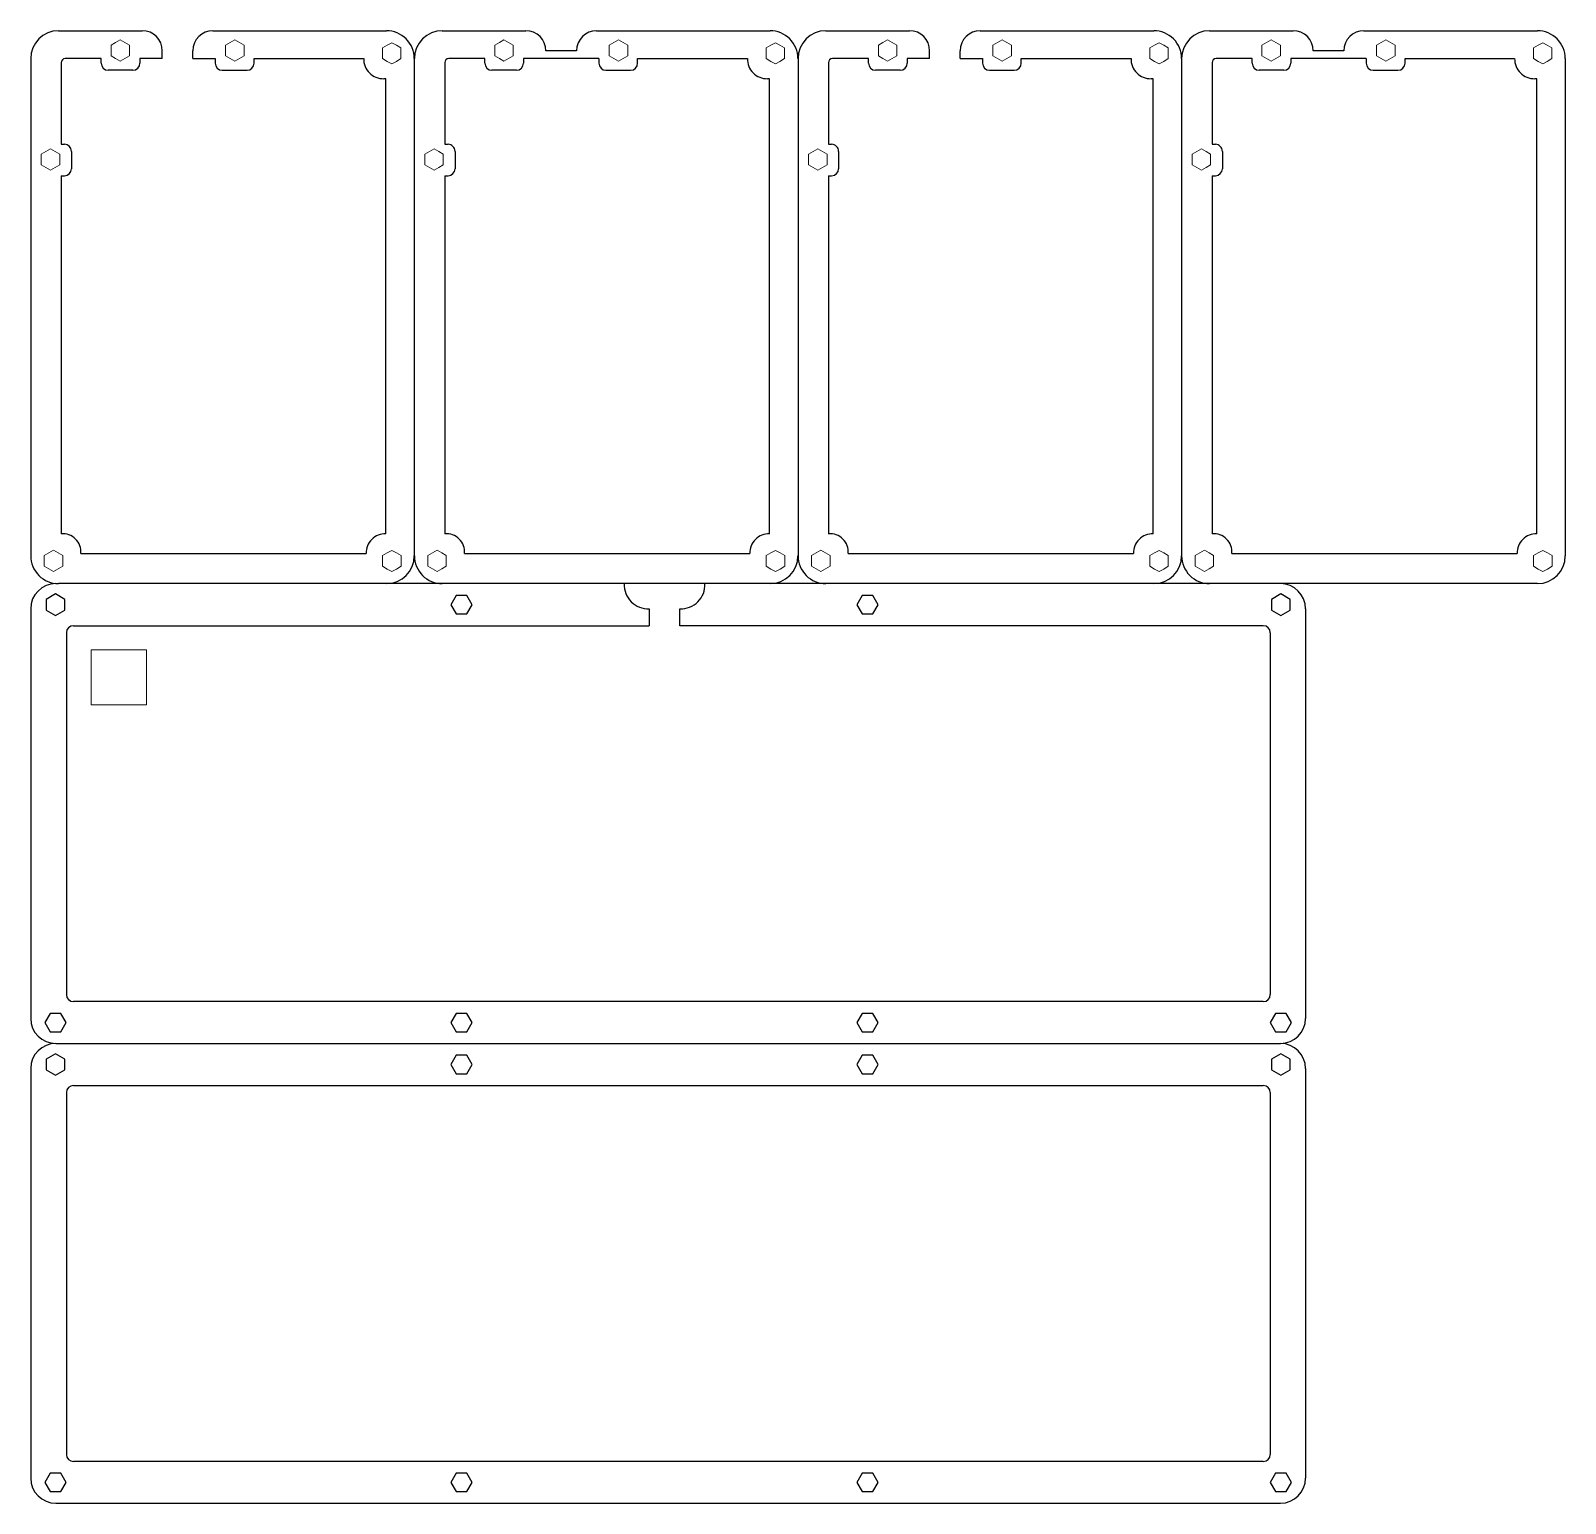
# Model space of a CAD drawing. Header units: inches. Extents: x 0.5 to 15.8, y 0.5 to 15.1.
import ezdxf

# ---------------------------------------------------------------- set-up
doc = ezdxf.new("R2010")
doc.units = ezdxf.units.IN
doc.header["$MEASUREMENT"] = 0
for name, color, linetype in [('Layer 1', 7, 'Continuous'), ('Layer_1', 7, 'Continuous'), ('numpad_closed_buffer', 7, 'Continuous'), ('numpad_open_buffer', 7, 'Continuous')]:
    doc.layers.add(name, color=color, linetype=linetype)

msp = doc.modelspace()

# ---------------------------------------------------------------- linework, layer by layer
at = {"color": 1}
for p, q in [((0.726, 9.62), (0.754, 9.62)), ((4.58, 9.62), (4.023, 9.62)), ((8.405, 9.62), (7.848, 9.62)), ((12.23, 9.62), (11.674, 9.62)), ((0.476, 9.37), (0.476, 5.287)), ((6.643, 9.37), (6.643, 9.201)), ((6.949, 9.201), (6.949, 9.37)), ((0.902, 9.201), (6.643, 9.201)), ((12.766, 9.201), (6.949, 9.201)), ((0.832, 9.131), (0.832, 5.524)), ((12.836, 9.131), (12.836, 5.524)), ((12.766, 5.454), (0.902, 5.454)), ((0.726, 5.037), (12.937, 5.037)), ((0.476, 4.787), (0.476, 0.704)), ((0.832, 4.548), (0.832, 0.941)), ((12.836, 4.548), (12.836, 0.941)), ((12.766, 0.871), (0.902, 0.871)), ((0.726, 0.454), (12.937, 0.454))]:
    msp.add_line(p, q, dxfattribs=at)
for points in [[(0.815, 9.463), (0.723, 9.517), (0.631, 9.463), (0.631, 9.357), (0.723, 9.304), (0.815, 9.357)], [(4.719, 9.502), (4.665, 9.41), (4.719, 9.318), (4.825, 9.318), (4.878, 9.41), (4.825, 9.502)], [(8.768, 9.502), (8.714, 9.41), (8.768, 9.318), (8.874, 9.318), (8.927, 9.41), (8.874, 9.502)], [(13.033, 9.463), (12.94, 9.517), (12.848, 9.463), (12.848, 9.357), (12.94, 9.304), (13.033, 9.357)], [(0.669, 5.337), (0.616, 5.245), (0.669, 5.153), (0.776, 5.153), (0.829, 5.245), (0.776, 5.337)], [(4.719, 5.337), (4.665, 5.245), (4.719, 5.153), (4.825, 5.153), (4.878, 5.245), (4.825, 5.337)], [(8.768, 5.337), (8.714, 5.245), (8.768, 5.153), (8.874, 5.153), (8.927, 5.245), (8.874, 5.337)], [(12.887, 5.337), (12.834, 5.245), (12.887, 5.153), (12.994, 5.153), (13.047, 5.245), (12.994, 5.337)], [(0.815, 4.881), (0.723, 4.934), (0.631, 4.881), (0.631, 4.774), (0.723, 4.721), (0.815, 4.774)], [(4.719, 4.92), (4.665, 4.827), (4.719, 4.735), (4.825, 4.735), (4.878, 4.827), (4.825, 4.92)], [(8.768, 4.92), (8.714, 4.827), (8.768, 4.735), (8.874, 4.735), (8.927, 4.827), (8.874, 4.92)], [(13.033, 4.881), (12.94, 4.934), (12.848, 4.881), (12.848, 4.774), (12.94, 4.721), (13.033, 4.774)], [(0.669, 0.755), (0.616, 0.662), (0.669, 0.57), (0.776, 0.57), (0.829, 0.662), (0.776, 0.755)], [(4.719, 0.755), (4.665, 0.662), (4.719, 0.57), (4.825, 0.57), (4.878, 0.662), (4.825, 0.755)], [(8.768, 0.755), (8.714, 0.662), (8.768, 0.57), (8.874, 0.57), (8.927, 0.662), (8.874, 0.755)], [(12.887, 0.755), (12.834, 0.662), (12.887, 0.57), (12.994, 0.57), (13.047, 0.662), (12.994, 0.755)]]:
    msp.add_lwpolyline(points, close=True, dxfattribs=at)
msp.add_lwpolyline([(0.902, 4.618), (6.643, 4.618), (6.949, 4.618), (12.766, 4.618)], dxfattribs=at)
for centre, radius, start, end in [((0.726, 9.37), 0.25, 90, 180), ((6.633, 9.609), 0.239, 177.4282, 272.5718), ((6.96, 9.608), 0.239, 267.3539, 2.6612), ((12.937, 9.37), 0.25, 0, 90), ((0.902, 9.131), 0.07, 90, 180), ((12.766, 9.131), 0.07, 0, 90), ((0.902, 5.524), 0.07, 180, 270), ((12.766, 5.524), 0.07, 270, 0), ((0.726, 5.287), 0.25, 180, 270), ((12.937, 5.287), 0.25, 270, 0), ((0.726, 4.787), 0.25, 90, 180), ((12.937, 4.787), 0.25, 0, 90), ((0.902, 4.548), 0.07, 90, 180), ((12.766, 4.548), 0.07, 0, 90), ((0.902, 0.941), 0.07, 180, 270), ((12.766, 0.941), 0.07, 270, 0), ((0.726, 0.704), 0.25, 180, 270), ((12.937, 0.704), 0.25, 270, 0)]:
    msp.add_arc(centre, radius, start, end, dxfattribs=at)
at = {"layer": 'Layer 1', "color": 1, "lineweight": 9}
for points in [[(1.08, 8.411), (1.08, 8.411), (1.08, 8.961), (1.08, 8.961)], [(1.08, 8.961), (1.08, 8.961), (1.63, 8.961), (1.63, 8.961)], [(1.63, 8.411), (1.63, 8.411), (1.63, 8.961), (1.63, 8.961)], [(1.63, 8.411), (1.63, 8.411), (1.08, 8.411), (1.08, 8.411)]]:
    msp.add_open_spline(points, degree=3, dxfattribs=at)
at = {"layer": 'Layer_1', "color": 1}
for p, q in [((13.187, 9.37), (13.187, 5.287)), ((13.187, 4.787), (13.187, 0.704))]:
    msp.add_line(p, q, dxfattribs=at)
at = {"layer": 'numpad_closed_buffer', "color": 1, "transparency": 33554687}
for p, q in [((4.58, 15.131), (5.413, 15.131)), ((6.119, 15.131), (7.848, 15.131)), ((12.23, 15.131), (13.064, 15.131)), ((13.769, 15.131), (15.499, 15.131)), ((5.004, 14.853), (4.645, 14.853)), ((5.004, 14.807), (5.004, 14.853)), ((6.142, 14.853), (5.39, 14.853)), ((5.39, 14.853), (5.39, 14.807)), ((5.919, 14.931), (5.613, 14.931)), ((6.142, 14.853), (6.142, 14.807)), ((6.528, 14.807), (6.528, 14.853)), ((6.528, 14.853), (7.622, 14.853)), ((8.127, 14.853), (8.127, 9.898)), ((12.655, 14.853), (12.296, 14.853)), ((12.655, 14.807), (12.655, 14.853)), ((13.792, 14.853), (13.041, 14.853)), ((13.041, 14.853), (13.041, 14.807)), ((13.569, 14.931), (13.264, 14.931)), ((13.792, 14.853), (13.792, 14.807)), ((14.179, 14.807), (14.179, 14.853)), ((14.179, 14.853), (15.272, 14.853)), ((15.777, 14.853), (15.777, 9.898)), ((4.605, 14.813), (4.605, 13.999)), ((5.32, 14.737), (5.074, 14.737)), ((6.212, 14.737), (6.458, 14.737)), ((12.256, 14.813), (12.256, 13.999)), ((12.971, 14.737), (12.725, 14.737)), ((13.862, 14.737), (14.109, 14.737)), ((7.843, 14.653), (7.822, 14.653)), ((7.843, 10.117), (7.843, 14.653)), ((15.494, 14.653), (15.472, 14.653)), ((15.494, 10.117), (15.494, 14.653)), ((4.605, 13.999), (4.637, 13.999)), ((4.707, 13.929), (4.707, 13.756)), ((12.256, 13.999), (12.288, 13.999)), ((12.358, 13.929), (12.358, 13.756)), ((4.605, 13.686), (4.605, 10.117)), ((4.605, 13.686), (4.637, 13.686)), ((12.256, 13.686), (12.256, 10.117)), ((12.256, 13.686), (12.288, 13.686)), ((4.802, 9.92), (7.646, 9.92)), ((12.453, 9.92), (15.297, 9.92)), ((7.848, 9.62), (4.58, 9.62)), ((15.499, 9.62), (12.23, 9.62))]:
    msp.add_line(p, q, dxfattribs=at)
for centre, radius, start, end in [((4.58, 14.853), 0.278, 90, 179.9999), ((5.413, 14.931), 0.2, 0, 90), ((6.119, 14.931), 0.2, 90, 180), ((7.848, 14.853), 0.278, 359.9999, 90), ((12.23, 14.853), 0.278, 90, 179.9999), ((13.064, 14.931), 0.2, 0, 90), ((13.769, 14.931), 0.2, 90, 180), ((15.499, 14.853), 0.278, 359.9999, 90), ((4.645, 14.813), 0.04, 90, 180), ((7.817, 14.848), 0.195, 178.508, 271.492), ((12.296, 14.813), 0.04, 90, 180), ((15.467, 14.848), 0.195, 178.508, 271.492), ((5.074, 14.807), 0.07, 180, 270), ((5.32, 14.807), 0.07, 270, 0), ((6.212, 14.807), 0.07, 180, 270), ((6.458, 14.807), 0.07, 270, 0), ((12.725, 14.807), 0.07, 180, 270), ((12.971, 14.807), 0.07, 270, 0), ((13.862, 14.807), 0.07, 180, 270), ((14.109, 14.807), 0.07, 270, 0), ((4.637, 13.929), 0.07, 359.9995, 90), ((12.288, 13.929), 0.07, 359.9995, 90), ((4.637, 13.756), 0.07, 270, 359.9995), ((12.288, 13.756), 0.07, 270, 359.9995), ((4.621, 9.936), 0.181, 354.8202, 95.1798), ((7.836, 9.927), 0.19, 87.9196, 182.0804), ((12.272, 9.936), 0.181, 354.8202, 95.1798), ((15.487, 9.927), 0.19, 87.9196, 182.0804), ((4.58, 9.898), 0.278, 179.9999, 270), ((7.848, 9.898), 0.278, 270, 359.9999), ((12.23, 9.898), 0.278, 179.9999, 270), ((15.499, 9.898), 0.278, 270, 359.9999)]:
    msp.add_arc(centre, radius, start, end, dxfattribs=at)
at = {"layer": 'numpad_closed_buffer', "color": 1, "lineweight": 9}
for points in [[(5.195, 14.828), (5.195, 14.828), (5.149, 14.855), (5.149, 14.855), (5.149, 14.855), (5.149, 14.855), (5.103, 14.881), (5.103, 14.881), (5.103, 14.881), (5.103, 14.881), (5.103, 14.935), (5.103, 14.935), (5.103, 14.935), (5.103, 14.935), (5.103, 14.988), (5.103, 14.988), (5.103, 14.988), (5.103, 14.988), (5.149, 15.014), (5.149, 15.014), (5.149, 15.014), (5.149, 15.014), (5.195, 15.041), (5.195, 15.041), (5.195, 15.041), (5.195, 15.041), (5.241, 15.014), (5.241, 15.014), (5.241, 15.014), (5.241, 15.014), (5.287, 14.988), (5.287, 14.988), (5.287, 14.988), (5.287, 14.988), (5.287, 14.935), (5.287, 14.935), (5.287, 14.935), (5.287, 14.935), (5.287, 14.881), (5.287, 14.881), (5.287, 14.881), (5.287, 14.881), (5.241, 14.855), (5.241, 14.855), (5.241, 14.855), (5.241, 14.855), (5.195, 14.828), (5.195, 14.828)], [(6.337, 14.829), (6.337, 14.829), (6.291, 14.855), (6.291, 14.855), (6.291, 14.855), (6.291, 14.855), (6.245, 14.882), (6.245, 14.882), (6.245, 14.882), (6.245, 14.882), (6.245, 14.935), (6.245, 14.935), (6.245, 14.935), (6.245, 14.935), (6.245, 14.988), (6.245, 14.988), (6.245, 14.988), (6.245, 14.988), (6.291, 15.015), (6.291, 15.015), (6.291, 15.015), (6.291, 15.015), (6.337, 15.041), (6.337, 15.041), (6.337, 15.041), (6.337, 15.041), (6.383, 15.015), (6.383, 15.015), (6.383, 15.015), (6.383, 15.015), (6.429, 14.988), (6.429, 14.988), (6.429, 14.988), (6.429, 14.988), (6.429, 14.935), (6.429, 14.935), (6.429, 14.935), (6.429, 14.935), (6.429, 14.882), (6.429, 14.882), (6.429, 14.882), (6.429, 14.882), (6.383, 14.855), (6.383, 14.855), (6.383, 14.855), (6.383, 14.855), (6.337, 14.829), (6.337, 14.829)], [(7.901, 14.8), (7.901, 14.8), (7.855, 14.826), (7.855, 14.826), (7.855, 14.826), (7.855, 14.826), (7.809, 14.853), (7.809, 14.853), (7.809, 14.853), (7.809, 14.853), (7.809, 14.906), (7.809, 14.906), (7.809, 14.906), (7.809, 14.906), (7.809, 14.959), (7.809, 14.959), (7.809, 14.959), (7.809, 14.959), (7.855, 14.986), (7.855, 14.986), (7.855, 14.986), (7.855, 14.986), (7.901, 15.012), (7.901, 15.012), (7.901, 15.012), (7.901, 15.012), (7.947, 14.986), (7.947, 14.986), (7.947, 14.986), (7.947, 14.986), (7.993, 14.959), (7.993, 14.959), (7.993, 14.959), (7.993, 14.959), (7.993, 14.906), (7.993, 14.906), (7.993, 14.906), (7.993, 14.906), (7.993, 14.853), (7.993, 14.853), (7.993, 14.853), (7.993, 14.853), (7.947, 14.826), (7.947, 14.826), (7.947, 14.826), (7.947, 14.826), (7.901, 14.8), (7.901, 14.8)], [(12.845, 14.828), (12.845, 14.828), (12.799, 14.855), (12.799, 14.855), (12.799, 14.855), (12.799, 14.855), (12.753, 14.881), (12.753, 14.881), (12.753, 14.881), (12.753, 14.881), (12.753, 14.935), (12.753, 14.935), (12.753, 14.935), (12.753, 14.935), (12.753, 14.988), (12.753, 14.988), (12.753, 14.988), (12.753, 14.988), (12.799, 15.014), (12.799, 15.014), (12.799, 15.014), (12.799, 15.014), (12.845, 15.041), (12.845, 15.041), (12.845, 15.041), (12.845, 15.041), (12.892, 15.014), (12.892, 15.014), (12.892, 15.014), (12.892, 15.014), (12.938, 14.988), (12.938, 14.988), (12.938, 14.988), (12.938, 14.988), (12.938, 14.935), (12.938, 14.935), (12.938, 14.935), (12.938, 14.935), (12.938, 14.881), (12.938, 14.881), (12.938, 14.881), (12.938, 14.881), (12.892, 14.855), (12.892, 14.855), (12.892, 14.855), (12.892, 14.855), (12.845, 14.828), (12.845, 14.828)], [(13.988, 14.829), (13.988, 14.829), (13.942, 14.855), (13.942, 14.855), (13.942, 14.855), (13.942, 14.855), (13.896, 14.882), (13.896, 14.882), (13.896, 14.882), (13.896, 14.882), (13.896, 14.935), (13.896, 14.935), (13.896, 14.935), (13.896, 14.935), (13.896, 14.988), (13.896, 14.988), (13.896, 14.988), (13.896, 14.988), (13.942, 15.015), (13.942, 15.015), (13.942, 15.015), (13.942, 15.015), (13.988, 15.041), (13.988, 15.041), (13.988, 15.041), (13.988, 15.041), (14.034, 15.015), (14.034, 15.015), (14.034, 15.015), (14.034, 15.015), (14.08, 14.988), (14.08, 14.988), (14.08, 14.988), (14.08, 14.988), (14.08, 14.935), (14.08, 14.935), (14.08, 14.935), (14.08, 14.935), (14.08, 14.882), (14.08, 14.882), (14.08, 14.882), (14.08, 14.882), (14.034, 14.855), (14.034, 14.855), (14.034, 14.855), (14.034, 14.855), (13.988, 14.829), (13.988, 14.829)], [(15.552, 14.8), (15.552, 14.8), (15.506, 14.826), (15.506, 14.826), (15.506, 14.826), (15.506, 14.826), (15.46, 14.853), (15.46, 14.853), (15.46, 14.853), (15.46, 14.853), (15.46, 14.906), (15.46, 14.906), (15.46, 14.906), (15.46, 14.906), (15.46, 14.959), (15.46, 14.959), (15.46, 14.959), (15.46, 14.959), (15.506, 14.986), (15.506, 14.986), (15.506, 14.986), (15.506, 14.986), (15.552, 15.012), (15.552, 15.012), (15.552, 15.012), (15.552, 15.012), (15.598, 14.986), (15.598, 14.986), (15.598, 14.986), (15.598, 14.986), (15.644, 14.959), (15.644, 14.959), (15.644, 14.959), (15.644, 14.959), (15.644, 14.906), (15.644, 14.906), (15.644, 14.906), (15.644, 14.906), (15.644, 14.853), (15.644, 14.853), (15.644, 14.853), (15.644, 14.853), (15.598, 14.826), (15.598, 14.826), (15.598, 14.826), (15.598, 14.826), (15.552, 14.8), (15.552, 14.8)], [(4.498, 13.741), (4.498, 13.741), (4.452, 13.768), (4.452, 13.768), (4.452, 13.768), (4.452, 13.768), (4.406, 13.795), (4.406, 13.795), (4.406, 13.795), (4.406, 13.795), (4.406, 13.848), (4.406, 13.848), (4.406, 13.848), (4.406, 13.848), (4.406, 13.901), (4.406, 13.901), (4.406, 13.901), (4.406, 13.901), (4.452, 13.927), (4.452, 13.927), (4.452, 13.927), (4.452, 13.927), (4.498, 13.954), (4.498, 13.954), (4.498, 13.954), (4.498, 13.954), (4.544, 13.927), (4.544, 13.927), (4.544, 13.927), (4.544, 13.927), (4.59, 13.901), (4.59, 13.901), (4.59, 13.901), (4.59, 13.901), (4.59, 13.848), (4.59, 13.848), (4.59, 13.848), (4.59, 13.848), (4.59, 13.795), (4.59, 13.795), (4.59, 13.795), (4.59, 13.795), (4.544, 13.768), (4.544, 13.768), (4.544, 13.768), (4.544, 13.768), (4.498, 13.741), (4.498, 13.741)], [(12.149, 13.741), (12.149, 13.741), (12.103, 13.768), (12.103, 13.768), (12.103, 13.768), (12.103, 13.768), (12.057, 13.795), (12.057, 13.795), (12.057, 13.795), (12.057, 13.795), (12.057, 13.848), (12.057, 13.848), (12.057, 13.848), (12.057, 13.848), (12.057, 13.901), (12.057, 13.901), (12.057, 13.901), (12.057, 13.901), (12.103, 13.927), (12.103, 13.927), (12.103, 13.927), (12.103, 13.927), (12.149, 13.954), (12.149, 13.954), (12.149, 13.954), (12.149, 13.954), (12.195, 13.927), (12.195, 13.927), (12.195, 13.927), (12.195, 13.927), (12.241, 13.901), (12.241, 13.901), (12.241, 13.901), (12.241, 13.901), (12.241, 13.848), (12.241, 13.848), (12.241, 13.848), (12.241, 13.848), (12.241, 13.795), (12.241, 13.795), (12.241, 13.795), (12.241, 13.795), (12.195, 13.768), (12.195, 13.768), (12.195, 13.768), (12.195, 13.768), (12.149, 13.741), (12.149, 13.741)], [(4.528, 9.74), (4.528, 9.74), (4.482, 9.767), (4.482, 9.767), (4.482, 9.767), (4.482, 9.767), (4.436, 9.793), (4.436, 9.793), (4.436, 9.793), (4.436, 9.793), (4.436, 9.846), (4.436, 9.846), (4.436, 9.846), (4.436, 9.846), (4.436, 9.9), (4.436, 9.9), (4.436, 9.9), (4.436, 9.9), (4.482, 9.926), (4.482, 9.926), (4.482, 9.926), (4.482, 9.926), (4.528, 9.953), (4.528, 9.953), (4.528, 9.953), (4.528, 9.953), (4.574, 9.926), (4.574, 9.926), (4.574, 9.926), (4.574, 9.926), (4.62, 9.9), (4.62, 9.9), (4.62, 9.9), (4.62, 9.9), (4.62, 9.846), (4.62, 9.846), (4.62, 9.846), (4.62, 9.846), (4.62, 9.793), (4.62, 9.793), (4.62, 9.793), (4.62, 9.793), (4.574, 9.767), (4.574, 9.767), (4.574, 9.767), (4.574, 9.767), (4.528, 9.74), (4.528, 9.74)], [(7.902, 9.74), (7.902, 9.74), (7.856, 9.766), (7.856, 9.766), (7.856, 9.766), (7.856, 9.766), (7.81, 9.793), (7.81, 9.793), (7.81, 9.793), (7.81, 9.793), (7.81, 9.846), (7.81, 9.846), (7.81, 9.846), (7.81, 9.846), (7.81, 9.899), (7.81, 9.899), (7.81, 9.899), (7.81, 9.899), (7.856, 9.926), (7.856, 9.926), (7.856, 9.926), (7.856, 9.926), (7.902, 9.952), (7.902, 9.952), (7.902, 9.952), (7.902, 9.952), (7.948, 9.926), (7.948, 9.926), (7.948, 9.926), (7.948, 9.926), (7.994, 9.899), (7.994, 9.899), (7.994, 9.899), (7.994, 9.899), (7.994, 9.846), (7.994, 9.846), (7.994, 9.846), (7.994, 9.846), (7.994, 9.793), (7.994, 9.793), (7.994, 9.793), (7.994, 9.793), (7.948, 9.766), (7.948, 9.766), (7.948, 9.766), (7.948, 9.766), (7.902, 9.74), (7.902, 9.74)], [(12.179, 9.74), (12.179, 9.74), (12.133, 9.767), (12.133, 9.767), (12.133, 9.767), (12.133, 9.767), (12.087, 9.793), (12.087, 9.793), (12.087, 9.793), (12.087, 9.793), (12.087, 9.846), (12.087, 9.846), (12.087, 9.846), (12.087, 9.846), (12.087, 9.9), (12.087, 9.9), (12.087, 9.9), (12.087, 9.9), (12.133, 9.926), (12.133, 9.926), (12.133, 9.926), (12.133, 9.926), (12.179, 9.953), (12.179, 9.953), (12.179, 9.953), (12.179, 9.953), (12.225, 9.926), (12.225, 9.926), (12.225, 9.926), (12.225, 9.926), (12.271, 9.9), (12.271, 9.9), (12.271, 9.9), (12.271, 9.9), (12.271, 9.846), (12.271, 9.846), (12.271, 9.846), (12.271, 9.846), (12.271, 9.793), (12.271, 9.793), (12.271, 9.793), (12.271, 9.793), (12.225, 9.767), (12.225, 9.767), (12.225, 9.767), (12.225, 9.767), (12.179, 9.74), (12.179, 9.74)], [(15.553, 9.74), (15.553, 9.74), (15.507, 9.766), (15.507, 9.766), (15.507, 9.766), (15.507, 9.766), (15.461, 9.793), (15.461, 9.793), (15.461, 9.793), (15.461, 9.793), (15.461, 9.846), (15.461, 9.846), (15.461, 9.846), (15.461, 9.846), (15.461, 9.899), (15.461, 9.899), (15.461, 9.899), (15.461, 9.899), (15.507, 9.926), (15.507, 9.926), (15.507, 9.926), (15.507, 9.926), (15.553, 9.952), (15.553, 9.952), (15.553, 9.952), (15.553, 9.952), (15.599, 9.926), (15.599, 9.926), (15.599, 9.926), (15.599, 9.926), (15.645, 9.899), (15.645, 9.899), (15.645, 9.899), (15.645, 9.899), (15.645, 9.846), (15.645, 9.846), (15.645, 9.846), (15.645, 9.846), (15.645, 9.793), (15.645, 9.793), (15.645, 9.793), (15.645, 9.793), (15.599, 9.766), (15.599, 9.766), (15.599, 9.766), (15.599, 9.766), (15.553, 9.74), (15.553, 9.74)]]:
    msp.add_open_spline(points, degree=3, knots=[0, 0, 0, 0, 0.076923, 0.076923, 0.076923, 0.076923, 0.153846, 0.153846, 0.153846, 0.153846, 0.230769, 0.230769, 0.230769, 0.230769, 0.307692, 0.307692, 0.307692, 0.307692, 0.384615, 0.384615, 0.384615, 0.384615, 0.461538, 0.461538, 0.461538, 0.461538, 0.538462, 0.538462, 0.538462, 0.538462, 0.615385, 0.615385, 0.615385, 0.615385, 0.692308, 0.692308, 0.692308, 0.692308, 0.769231, 0.769231, 0.769231, 0.769231, 0.846154, 0.846154, 0.846154, 0.846154, 1, 1, 1, 1], dxfattribs=at)
at = {"layer": 'numpad_open_buffer', "color": 1, "transparency": 33554687}
for p, q in [((0.754, 15.131), (1.588, 15.131)), ((2.293, 15.131), (4.023, 15.131)), ((8.405, 15.131), (9.239, 15.131)), ((9.944, 15.131), (11.674, 15.131)), ((0.476, 14.853), (0.476, 9.898)), ((1.179, 14.853), (0.82, 14.853)), ((1.179, 14.807), (1.179, 14.853)), ((1.788, 14.853), (1.565, 14.853)), ((1.565, 14.853), (1.565, 14.807)), ((1.788, 14.853), (1.788, 14.931)), ((2.093, 14.853), (2.093, 14.931)), ((2.093, 14.853), (2.316, 14.853)), ((2.316, 14.853), (2.316, 14.807)), ((2.703, 14.807), (2.703, 14.853)), ((2.703, 14.853), (3.796, 14.853)), ((4.301, 14.853), (4.301, 9.898)), ((8.83, 14.853), (8.47, 14.853)), ((8.83, 14.807), (8.83, 14.853)), ((9.439, 14.853), (9.216, 14.853)), ((9.216, 14.853), (9.216, 14.807)), ((9.439, 14.853), (9.439, 14.931)), ((9.744, 14.853), (9.744, 14.931)), ((9.744, 14.853), (9.967, 14.853)), ((9.967, 14.853), (9.967, 14.807)), ((10.353, 14.807), (10.353, 14.853)), ((10.353, 14.853), (11.447, 14.853)), ((11.952, 14.853), (11.952, 9.898)), ((0.78, 14.813), (0.78, 13.999)), ((1.495, 14.737), (1.249, 14.737)), ((2.386, 14.737), (2.633, 14.737)), ((8.43, 14.813), (8.43, 13.999)), ((9.146, 14.737), (8.9, 14.737)), ((10.037, 14.737), (10.283, 14.737)), ((4.018, 14.653), (3.996, 14.653)), ((4.018, 10.117), (4.018, 14.653)), ((11.669, 14.653), (11.647, 14.653)), ((11.669, 10.117), (11.669, 14.653)), ((0.78, 13.999), (0.812, 13.999)), ((0.882, 13.929), (0.882, 13.756)), ((8.43, 13.999), (8.462, 13.999)), ((8.532, 13.929), (8.532, 13.756)), ((0.78, 13.686), (0.78, 10.117)), ((0.78, 13.686), (0.812, 13.686)), ((8.43, 13.686), (8.43, 10.117)), ((8.43, 13.686), (8.462, 13.686)), ((0.977, 9.92), (3.821, 9.92)), ((8.627, 9.92), (11.472, 9.92)), ((4.023, 9.62), (0.754, 9.62)), ((11.674, 9.62), (8.405, 9.62))]:
    msp.add_line(p, q, dxfattribs=at)
for centre, radius, start, end in [((0.754, 14.853), 0.278, 90, 179.9999), ((1.588, 14.931), 0.2, 0, 90), ((2.293, 14.931), 0.2, 90, 180), ((4.023, 14.853), 0.278, 359.9999, 90), ((8.405, 14.853), 0.278, 90, 179.9999), ((9.239, 14.931), 0.2, 0, 90), ((9.944, 14.931), 0.2, 90, 180), ((11.674, 14.853), 0.278, 359.9999, 90), ((0.82, 14.813), 0.04, 90, 180), ((3.991, 14.848), 0.195, 178.508, 271.492), ((8.47, 14.813), 0.04, 90, 180), ((11.642, 14.848), 0.195, 178.508, 271.492), ((1.249, 14.807), 0.07, 180, 270), ((1.495, 14.807), 0.07, 270, 0), ((2.386, 14.807), 0.07, 180, 270), ((2.633, 14.807), 0.07, 270, 0), ((8.9, 14.807), 0.07, 180, 270), ((9.146, 14.807), 0.07, 270, 0), ((10.037, 14.807), 0.07, 180, 270), ((10.283, 14.807), 0.07, 270, 0), ((0.812, 13.929), 0.07, 359.9995, 90), ((8.462, 13.929), 0.07, 359.9995, 90), ((0.812, 13.756), 0.07, 270, 359.9995), ((8.462, 13.756), 0.07, 270, 359.9995), ((0.796, 9.936), 0.181, 354.8202, 95.1798), ((4.011, 9.927), 0.19, 87.9196, 182.0804), ((8.447, 9.936), 0.181, 354.8202, 95.1798), ((11.662, 9.927), 0.19, 87.9196, 182.0804), ((0.754, 9.898), 0.278, 179.9999, 270), ((4.023, 9.898), 0.278, 270, 359.9999), ((8.405, 9.898), 0.278, 179.9999, 270), ((11.674, 9.898), 0.278, 270, 359.9999)]:
    msp.add_arc(centre, radius, start, end, dxfattribs=at)
at = {"layer": 'numpad_open_buffer', "color": 1, "lineweight": 9}
for points in [[(1.369, 14.828), (1.369, 14.828), (1.323, 14.855), (1.323, 14.855), (1.323, 14.855), (1.323, 14.855), (1.277, 14.881), (1.277, 14.881), (1.277, 14.881), (1.277, 14.881), (1.277, 14.935), (1.277, 14.935), (1.277, 14.935), (1.277, 14.935), (1.277, 14.988), (1.277, 14.988), (1.277, 14.988), (1.277, 14.988), (1.323, 15.014), (1.323, 15.014), (1.323, 15.014), (1.323, 15.014), (1.369, 15.041), (1.369, 15.041), (1.369, 15.041), (1.369, 15.041), (1.415, 15.014), (1.415, 15.014), (1.415, 15.014), (1.415, 15.014), (1.462, 14.988), (1.462, 14.988), (1.462, 14.988), (1.462, 14.988), (1.462, 14.935), (1.462, 14.935), (1.462, 14.935), (1.462, 14.935), (1.462, 14.881), (1.462, 14.881), (1.462, 14.881), (1.462, 14.881), (1.415, 14.855), (1.415, 14.855), (1.415, 14.855), (1.415, 14.855), (1.369, 14.828), (1.369, 14.828)], [(2.512, 14.829), (2.512, 14.829), (2.466, 14.855), (2.466, 14.855), (2.466, 14.855), (2.466, 14.855), (2.42, 14.882), (2.42, 14.882), (2.42, 14.882), (2.42, 14.882), (2.42, 14.935), (2.42, 14.935), (2.42, 14.935), (2.42, 14.935), (2.42, 14.988), (2.42, 14.988), (2.42, 14.988), (2.42, 14.988), (2.466, 15.015), (2.466, 15.015), (2.466, 15.015), (2.466, 15.015), (2.512, 15.041), (2.512, 15.041), (2.512, 15.041), (2.512, 15.041), (2.558, 15.015), (2.558, 15.015), (2.558, 15.015), (2.558, 15.015), (2.604, 14.988), (2.604, 14.988), (2.604, 14.988), (2.604, 14.988), (2.604, 14.935), (2.604, 14.935), (2.604, 14.935), (2.604, 14.935), (2.604, 14.882), (2.604, 14.882), (2.604, 14.882), (2.604, 14.882), (2.558, 14.855), (2.558, 14.855), (2.558, 14.855), (2.558, 14.855), (2.512, 14.829), (2.512, 14.829)], [(4.076, 14.8), (4.076, 14.8), (4.03, 14.826), (4.03, 14.826), (4.03, 14.826), (4.03, 14.826), (3.984, 14.853), (3.984, 14.853), (3.984, 14.853), (3.984, 14.853), (3.984, 14.906), (3.984, 14.906), (3.984, 14.906), (3.984, 14.906), (3.984, 14.959), (3.984, 14.959), (3.984, 14.959), (3.984, 14.959), (4.03, 14.986), (4.03, 14.986), (4.03, 14.986), (4.03, 14.986), (4.076, 15.012), (4.076, 15.012), (4.076, 15.012), (4.076, 15.012), (4.122, 14.986), (4.122, 14.986), (4.122, 14.986), (4.122, 14.986), (4.168, 14.959), (4.168, 14.959), (4.168, 14.959), (4.168, 14.959), (4.168, 14.906), (4.168, 14.906), (4.168, 14.906), (4.168, 14.906), (4.168, 14.853), (4.168, 14.853), (4.168, 14.853), (4.168, 14.853), (4.122, 14.826), (4.122, 14.826), (4.122, 14.826), (4.122, 14.826), (4.076, 14.8), (4.076, 14.8)], [(9.02, 14.828), (9.02, 14.828), (8.974, 14.855), (8.974, 14.855), (8.974, 14.855), (8.974, 14.855), (8.928, 14.881), (8.928, 14.881), (8.928, 14.881), (8.928, 14.881), (8.928, 14.935), (8.928, 14.935), (8.928, 14.935), (8.928, 14.935), (8.928, 14.988), (8.928, 14.988), (8.928, 14.988), (8.928, 14.988), (8.974, 15.014), (8.974, 15.014), (8.974, 15.014), (8.974, 15.014), (9.02, 15.041), (9.02, 15.041), (9.02, 15.041), (9.02, 15.041), (9.066, 15.014), (9.066, 15.014), (9.066, 15.014), (9.066, 15.014), (9.112, 14.988), (9.112, 14.988), (9.112, 14.988), (9.112, 14.988), (9.112, 14.935), (9.112, 14.935), (9.112, 14.935), (9.112, 14.935), (9.112, 14.881), (9.112, 14.881), (9.112, 14.881), (9.112, 14.881), (9.066, 14.855), (9.066, 14.855), (9.066, 14.855), (9.066, 14.855), (9.02, 14.828), (9.02, 14.828)], [(10.163, 14.829), (10.163, 14.829), (10.117, 14.855), (10.117, 14.855), (10.117, 14.855), (10.117, 14.855), (10.071, 14.882), (10.071, 14.882), (10.071, 14.882), (10.071, 14.882), (10.071, 14.935), (10.071, 14.935), (10.071, 14.935), (10.071, 14.935), (10.071, 14.988), (10.071, 14.988), (10.071, 14.988), (10.071, 14.988), (10.117, 15.015), (10.117, 15.015), (10.117, 15.015), (10.117, 15.015), (10.163, 15.041), (10.163, 15.041), (10.163, 15.041), (10.163, 15.041), (10.209, 15.015), (10.209, 15.015), (10.209, 15.015), (10.209, 15.015), (10.255, 14.988), (10.255, 14.988), (10.255, 14.988), (10.255, 14.988), (10.255, 14.935), (10.255, 14.935), (10.255, 14.935), (10.255, 14.935), (10.255, 14.882), (10.255, 14.882), (10.255, 14.882), (10.255, 14.882), (10.209, 14.855), (10.209, 14.855), (10.209, 14.855), (10.209, 14.855), (10.163, 14.829), (10.163, 14.829)], [(11.727, 14.8), (11.727, 14.8), (11.681, 14.826), (11.681, 14.826), (11.681, 14.826), (11.681, 14.826), (11.634, 14.853), (11.634, 14.853), (11.634, 14.853), (11.634, 14.853), (11.634, 14.906), (11.634, 14.906), (11.634, 14.906), (11.634, 14.906), (11.634, 14.959), (11.634, 14.959), (11.634, 14.959), (11.634, 14.959), (11.681, 14.986), (11.681, 14.986), (11.681, 14.986), (11.681, 14.986), (11.727, 15.012), (11.727, 15.012), (11.727, 15.012), (11.727, 15.012), (11.773, 14.986), (11.773, 14.986), (11.773, 14.986), (11.773, 14.986), (11.819, 14.959), (11.819, 14.959), (11.819, 14.959), (11.819, 14.959), (11.819, 14.906), (11.819, 14.906), (11.819, 14.906), (11.819, 14.906), (11.819, 14.853), (11.819, 14.853), (11.819, 14.853), (11.819, 14.853), (11.773, 14.826), (11.773, 14.826), (11.773, 14.826), (11.773, 14.826), (11.727, 14.8), (11.727, 14.8)], [(0.673, 13.741), (0.673, 13.741), (0.627, 13.768), (0.627, 13.768), (0.627, 13.768), (0.627, 13.768), (0.581, 13.795), (0.581, 13.795), (0.581, 13.795), (0.581, 13.795), (0.581, 13.848), (0.581, 13.848), (0.581, 13.848), (0.581, 13.848), (0.581, 13.901), (0.581, 13.901), (0.581, 13.901), (0.581, 13.901), (0.627, 13.927), (0.627, 13.927), (0.627, 13.927), (0.627, 13.927), (0.673, 13.954), (0.673, 13.954), (0.673, 13.954), (0.673, 13.954), (0.719, 13.927), (0.719, 13.927), (0.719, 13.927), (0.719, 13.927), (0.765, 13.901), (0.765, 13.901), (0.765, 13.901), (0.765, 13.901), (0.765, 13.848), (0.765, 13.848), (0.765, 13.848), (0.765, 13.848), (0.765, 13.795), (0.765, 13.795), (0.765, 13.795), (0.765, 13.795), (0.719, 13.768), (0.719, 13.768), (0.719, 13.768), (0.719, 13.768), (0.673, 13.741), (0.673, 13.741)], [(8.323, 13.741), (8.323, 13.741), (8.277, 13.768), (8.277, 13.768), (8.277, 13.768), (8.277, 13.768), (8.231, 13.795), (8.231, 13.795), (8.231, 13.795), (8.231, 13.795), (8.231, 13.848), (8.231, 13.848), (8.231, 13.848), (8.231, 13.848), (8.231, 13.901), (8.231, 13.901), (8.231, 13.901), (8.231, 13.901), (8.277, 13.927), (8.277, 13.927), (8.277, 13.927), (8.277, 13.927), (8.323, 13.954), (8.323, 13.954), (8.323, 13.954), (8.323, 13.954), (8.37, 13.927), (8.37, 13.927), (8.37, 13.927), (8.37, 13.927), (8.416, 13.901), (8.416, 13.901), (8.416, 13.901), (8.416, 13.901), (8.416, 13.848), (8.416, 13.848), (8.416, 13.848), (8.416, 13.848), (8.416, 13.795), (8.416, 13.795), (8.416, 13.795), (8.416, 13.795), (8.37, 13.768), (8.37, 13.768), (8.37, 13.768), (8.37, 13.768), (8.323, 13.741), (8.323, 13.741)], [(0.703, 9.74), (0.703, 9.74), (0.657, 9.767), (0.657, 9.767), (0.657, 9.767), (0.657, 9.767), (0.611, 9.793), (0.611, 9.793), (0.611, 9.793), (0.611, 9.793), (0.611, 9.846), (0.611, 9.846), (0.611, 9.846), (0.611, 9.846), (0.611, 9.9), (0.611, 9.9), (0.611, 9.9), (0.611, 9.9), (0.657, 9.926), (0.657, 9.926), (0.657, 9.926), (0.657, 9.926), (0.703, 9.953), (0.703, 9.953), (0.703, 9.953), (0.703, 9.953), (0.749, 9.926), (0.749, 9.926), (0.749, 9.926), (0.749, 9.926), (0.795, 9.9), (0.795, 9.9), (0.795, 9.9), (0.795, 9.9), (0.795, 9.846), (0.795, 9.846), (0.795, 9.846), (0.795, 9.846), (0.795, 9.793), (0.795, 9.793), (0.795, 9.793), (0.795, 9.793), (0.749, 9.767), (0.749, 9.767), (0.749, 9.767), (0.749, 9.767), (0.703, 9.74), (0.703, 9.74)], [(4.077, 9.74), (4.077, 9.74), (4.031, 9.766), (4.031, 9.766), (4.031, 9.766), (4.031, 9.766), (3.985, 9.793), (3.985, 9.793), (3.985, 9.793), (3.985, 9.793), (3.985, 9.846), (3.985, 9.846), (3.985, 9.846), (3.985, 9.846), (3.985, 9.899), (3.985, 9.899), (3.985, 9.899), (3.985, 9.899), (4.031, 9.926), (4.031, 9.926), (4.031, 9.926), (4.031, 9.926), (4.077, 9.952), (4.077, 9.952), (4.077, 9.952), (4.077, 9.952), (4.123, 9.926), (4.123, 9.926), (4.123, 9.926), (4.123, 9.926), (4.169, 9.899), (4.169, 9.899), (4.169, 9.899), (4.169, 9.899), (4.169, 9.846), (4.169, 9.846), (4.169, 9.846), (4.169, 9.846), (4.169, 9.793), (4.169, 9.793), (4.169, 9.793), (4.169, 9.793), (4.123, 9.766), (4.123, 9.766), (4.123, 9.766), (4.123, 9.766), (4.077, 9.74), (4.077, 9.74)], [(8.354, 9.74), (8.354, 9.74), (8.308, 9.767), (8.308, 9.767), (8.308, 9.767), (8.308, 9.767), (8.261, 9.793), (8.261, 9.793), (8.261, 9.793), (8.261, 9.793), (8.261, 9.846), (8.261, 9.846), (8.261, 9.846), (8.261, 9.846), (8.261, 9.9), (8.261, 9.9), (8.261, 9.9), (8.261, 9.9), (8.308, 9.926), (8.308, 9.926), (8.308, 9.926), (8.308, 9.926), (8.354, 9.953), (8.354, 9.953), (8.354, 9.953), (8.354, 9.953), (8.4, 9.926), (8.4, 9.926), (8.4, 9.926), (8.4, 9.926), (8.446, 9.9), (8.446, 9.9), (8.446, 9.9), (8.446, 9.9), (8.446, 9.846), (8.446, 9.846), (8.446, 9.846), (8.446, 9.846), (8.446, 9.793), (8.446, 9.793), (8.446, 9.793), (8.446, 9.793), (8.4, 9.767), (8.4, 9.767), (8.4, 9.767), (8.4, 9.767), (8.354, 9.74), (8.354, 9.74)], [(11.727, 9.74), (11.727, 9.74), (11.681, 9.766), (11.681, 9.766), (11.681, 9.766), (11.681, 9.766), (11.635, 9.793), (11.635, 9.793), (11.635, 9.793), (11.635, 9.793), (11.635, 9.846), (11.635, 9.846), (11.635, 9.846), (11.635, 9.846), (11.635, 9.899), (11.635, 9.899), (11.635, 9.899), (11.635, 9.899), (11.681, 9.926), (11.681, 9.926), (11.681, 9.926), (11.681, 9.926), (11.727, 9.952), (11.727, 9.952), (11.727, 9.952), (11.727, 9.952), (11.773, 9.926), (11.773, 9.926), (11.773, 9.926), (11.773, 9.926), (11.819, 9.899), (11.819, 9.899), (11.819, 9.899), (11.819, 9.899), (11.819, 9.846), (11.819, 9.846), (11.819, 9.846), (11.819, 9.846), (11.819, 9.793), (11.819, 9.793), (11.819, 9.793), (11.819, 9.793), (11.773, 9.766), (11.773, 9.766), (11.773, 9.766), (11.773, 9.766), (11.727, 9.74), (11.727, 9.74)]]:
    msp.add_open_spline(points, degree=3, knots=[0, 0, 0, 0, 0.076923, 0.076923, 0.076923, 0.076923, 0.153846, 0.153846, 0.153846, 0.153846, 0.230769, 0.230769, 0.230769, 0.230769, 0.307692, 0.307692, 0.307692, 0.307692, 0.384615, 0.384615, 0.384615, 0.384615, 0.461538, 0.461538, 0.461538, 0.461538, 0.538462, 0.538462, 0.538462, 0.538462, 0.615385, 0.615385, 0.615385, 0.615385, 0.692308, 0.692308, 0.692308, 0.692308, 0.769231, 0.769231, 0.769231, 0.769231, 0.846154, 0.846154, 0.846154, 0.846154, 1, 1, 1, 1], dxfattribs=at)

doc.saveas('drawing.dxf')
